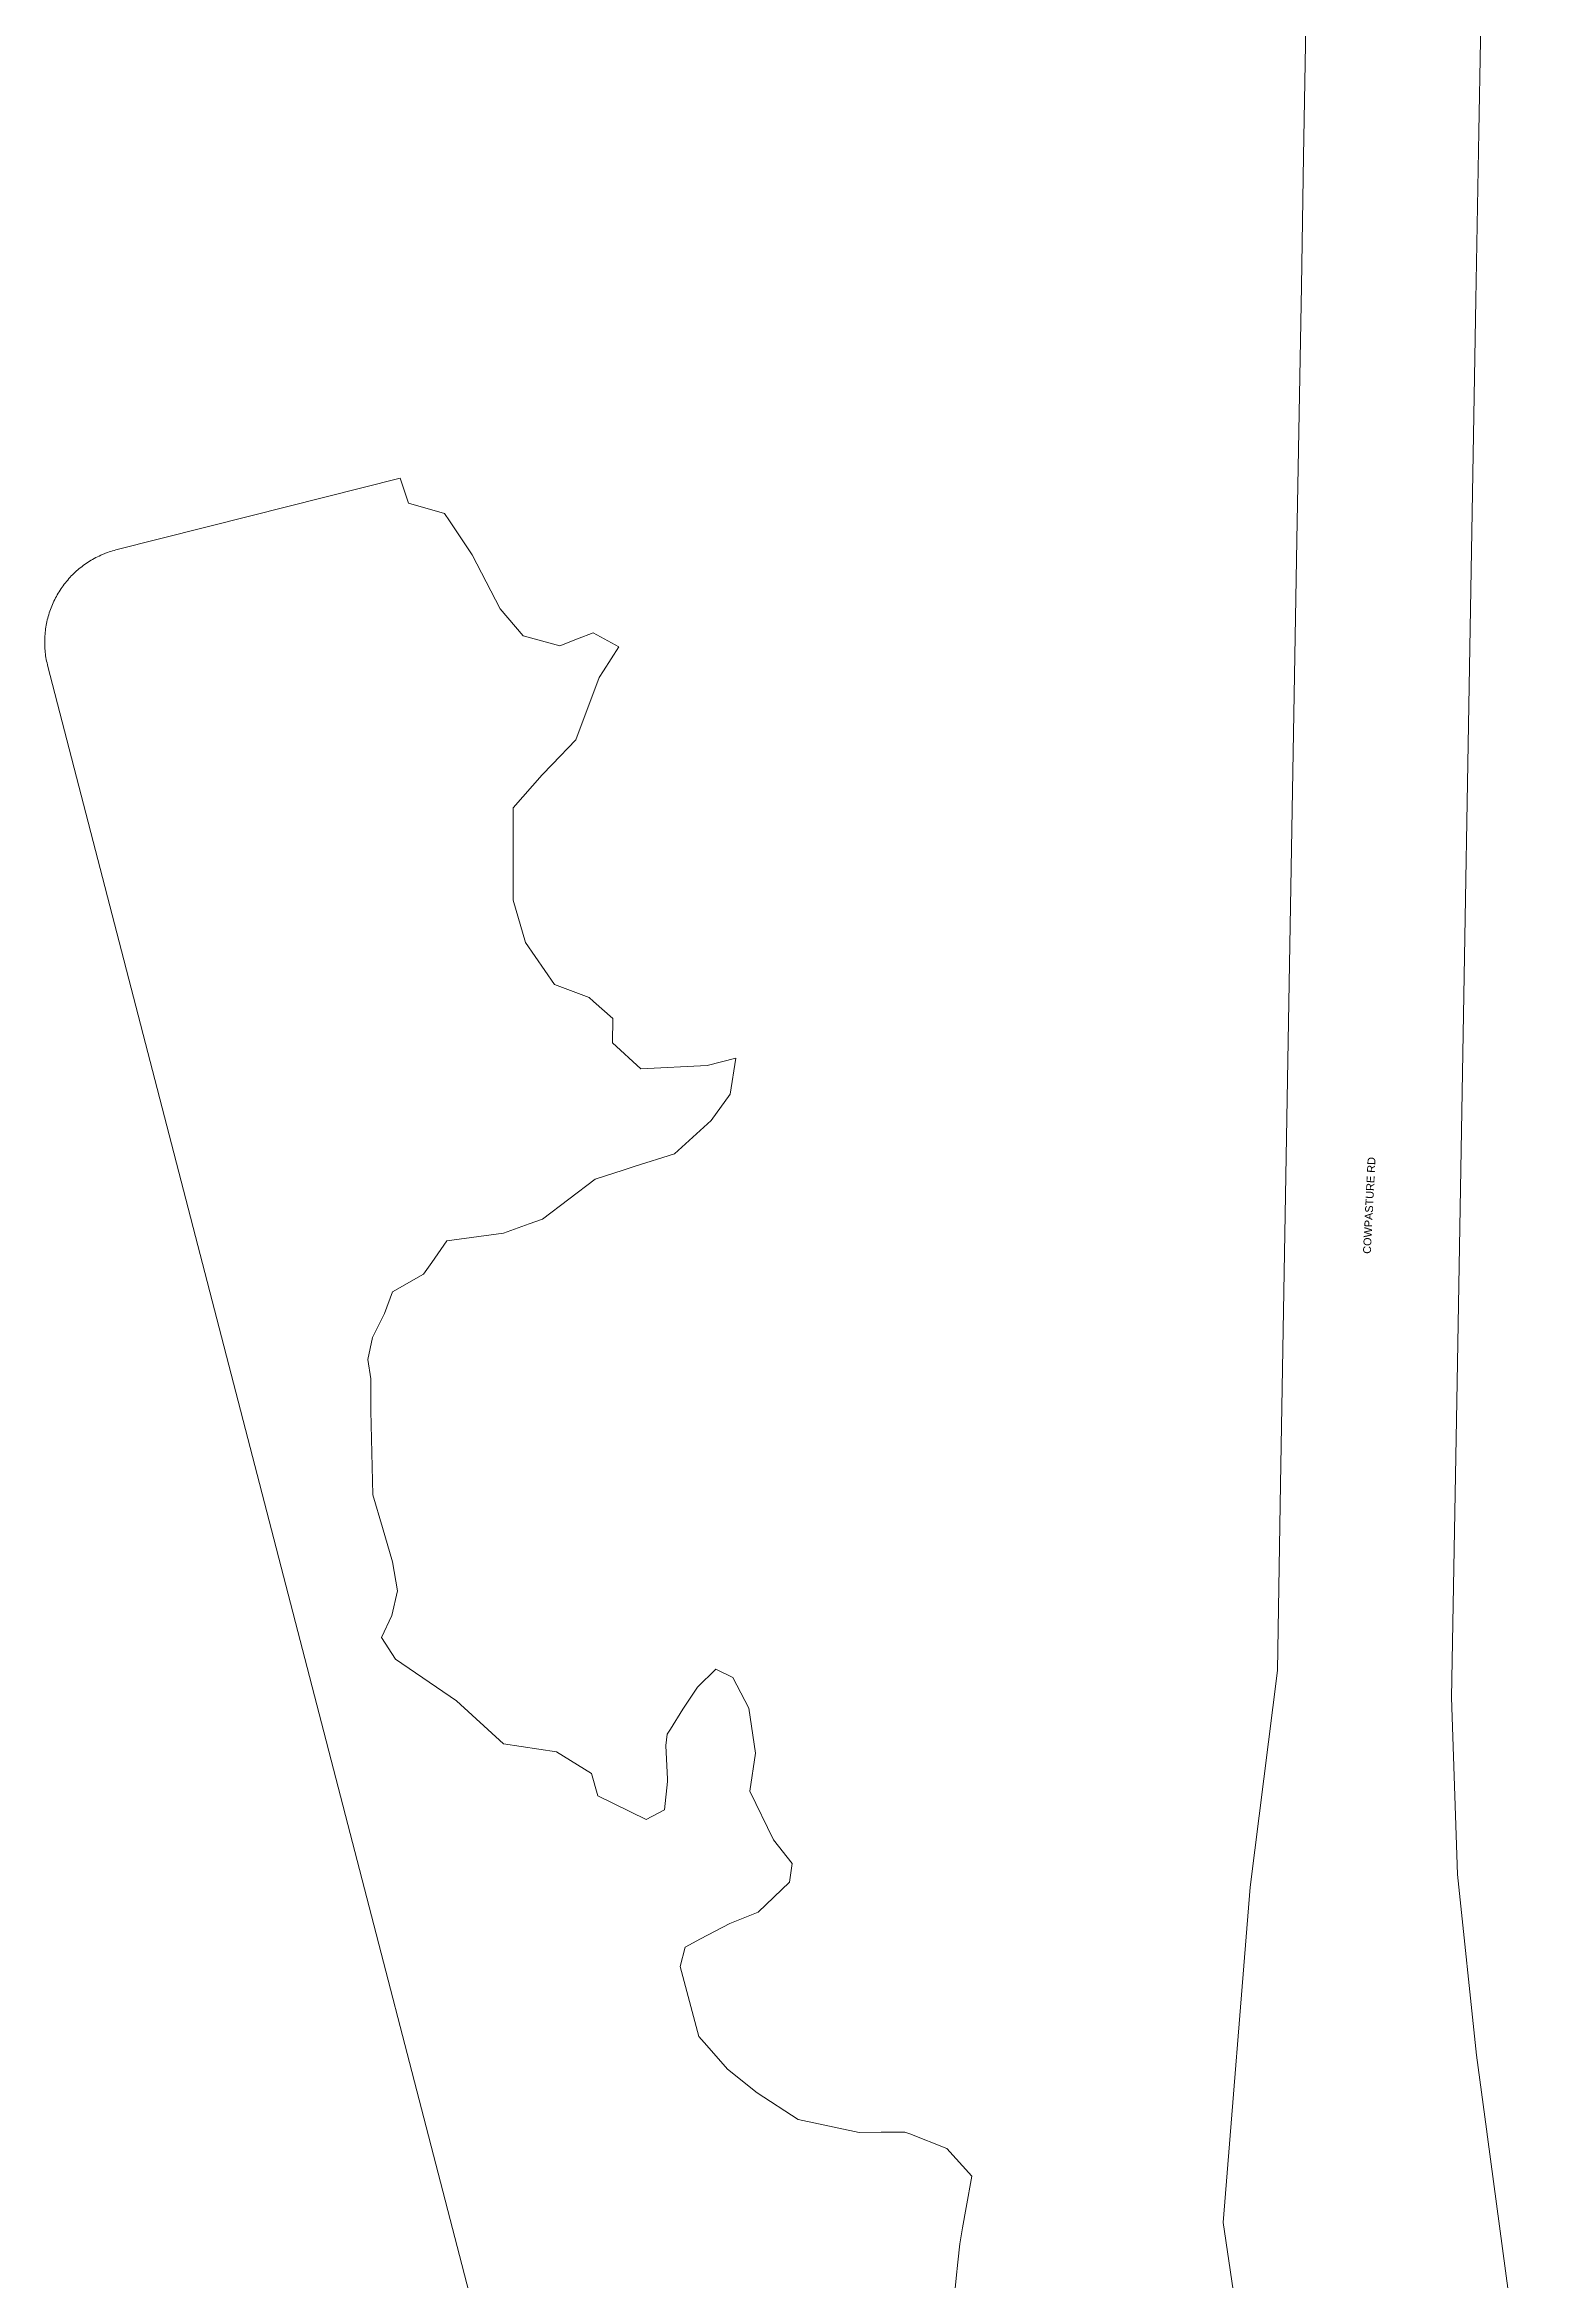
# Model space of a CAD drawing. Header units: metres. Extents: x 300929 to 302396, y 6244220 to 6246836.
# Drawn here: x 301374 to 301717, y 6245805 to 6246320 of the extents above; entities that cross this region are included whole.
import ezdxf

# ---------------------------------------------------------------- set-up
doc = ezdxf.new("R2010")
doc.units = ezdxf.units.M
doc.layers.add('Cadastre Land Parcels_SP_EXT', color=7, linetype='Continuous', lineweight=5)
doc.layers.add('Cadastre Roads_SP_EXT', color=7, linetype='Continuous', lineweight=5)
doc.styles.get("Standard").update_dxf_attribs({"font": 'arial.ttf'})

msp = doc.modelspace()

# ---------------------------------------------------------------- linework, layer by layer
at = {"layer": 'Cadastre Land Parcels_SP_EXT', "linetype": 'Continuous'}
msp.add_lwpolyline([(301583.84, 6245798.64), (301584.49, 6245805.04), (301584.89, 6245808.72), (301585.35, 6245812.91), (301585.97, 6245816.61), (301586.75, 6245821.34), (301588.09, 6245828.57), (301582.32, 6245834.93), (301573.77, 6245838.3), (301572.65, 6245838.74), (301567.2, 6245838.7), (301562.1, 6245838.65), (301548.02, 6245841.62), (301538.51, 6245847.77), (301531.66, 6245853.21), (301526.9, 6245858.68), (301525.04, 6245860.82), (301520.79, 6245876.92), (301521.89, 6245881.39), (301525.47, 6245883.29), (301532.24, 6245886.86), (301538.78, 6245889.46), (301546.01, 6245896.43), (301546.62, 6245900.68), (301542.29, 6245906.15), (301536.84, 6245917.4), (301538.13, 6245926.18), (301536.58, 6245936.6), (301532.95, 6245943.63), (301529.01, 6245945.53), (301524.8, 6245941.4), (301522.12, 6245937.46), (301521.36, 6245936.34), (301518.5, 6245931.74), (301517.74, 6245930.53), (301517.48, 6245927.91), (301517.84, 6245920.2), (301517.86, 6245919.61), (301517.17, 6245913.13), (301512.92, 6245910.84), (301501.74, 6245916.31), (301500.31, 6245921.46), (301492.25, 6245926.45), (301479.99, 6245928.31), (301469.13, 6245938.24), (301455.03, 6245947.9), (301451.79, 6245952.87), (301454.19, 6245957.92), (301455.52, 6245963.68), (301454.34, 6245970.34), (301452.07, 6245978.26), (301449.83, 6245985.79), (301449.34, 6246005.21), (301449.38, 6246012.57), (301448.67, 6246017.04), (301449.77, 6246022.13), (301452.06, 6246026.74), (301452.52, 6246027.66), (301454.4, 6246032.65), (301461.51, 6246036.74), (301463.43, 6246039.44), (301466.93, 6246044.39), (301479.98, 6246046.19), (301485.89, 6246048.32), (301489.01, 6246049.44), (301501.16, 6246058.64), (301507.58, 6246060.73), (301510.18, 6246061.56), (301519.46, 6246064.54), (301527.93, 6246072.19), (301532.33, 6246078.24), (301533.6, 6246086.6), (301526.98, 6246084.89), (301511.71, 6246084.13), (301505.11, 6246090.11), (301505.26, 6246095.74), (301500.74, 6246099.7), (301499.74, 6246100.58), (301491.76, 6246103.62), (301485.08, 6246113.26), (301482.21, 6246123.04), (301482.23, 6246144.34), (301488.94, 6246151.97), (301491.23, 6246154.35), (301496.72, 6246160.05), (301502.1, 6246174.42), (301503.1, 6246175.98), (301506.62, 6246181.5), (301500.68, 6246184.74), (301497.09, 6246183.35), (301492.96, 6246181.75), (301484.55, 6246184.04), (301484.55, 6246184.04), (301479.2, 6246190.29), (301472.78, 6246202.77), (301467.54, 6246210.58), (301466.39, 6246212.31), (301458.08, 6246214.71), (301456.14, 6246220.41), (301421.34, 6246211.65), (301390.53, 6246203.89), (301390.13, 6246203.78), (301389.73, 6246203.67), (301389.33, 6246203.54), (301388.94, 6246203.41), (301388.54, 6246203.28), (301388.15, 6246203.13), (301387.77, 6246202.98), (301387.38, 6246202.82), (301387, 6246202.65), (301386.62, 6246202.47), (301386.25, 6246202.29), (301385.88, 6246202.1), (301385.51, 6246201.91), (301385.14, 6246201.7), (301384.78, 6246201.49), (301384.43, 6246201.28), (301384.08, 6246201.05), (301383.73, 6246200.82), (301383.39, 6246200.58), (301383.05, 6246200.34), (301382.71, 6246200.09), (301382.38, 6246199.83), (301382.06, 6246199.57), (301381.74, 6246199.3), (301381.43, 6246199.03), (301381.12, 6246198.75), (301380.81, 6246198.46), (301380.52, 6246198.17), (301380.22, 6246197.87), (301379.94, 6246197.57), (301379.66, 6246197.26), (301379.38, 6246196.94), (301379.11, 6246196.62), (301378.85, 6246196.3), (301378.59, 6246195.97), (301378.34, 6246195.63), (301378.1, 6246195.29), (301377.86, 6246194.95), (301377.63, 6246194.6), (301377.4, 6246194.25), (301377.19, 6246193.89), (301376.98, 6246193.53), (301376.77, 6246193.17), (301376.58, 6246192.8), (301376.39, 6246192.43), (301376.2, 6246192.05), (301376.03, 6246191.67), (301375.86, 6246191.29), (301375.7, 6246190.9), (301375.54, 6246190.52), (301375.4, 6246190.12), (301375.26, 6246189.73), (301375.13, 6246189.33), (301375, 6246188.94), (301374.89, 6246188.53), (301374.78, 6246188.13), (301374.68, 6246187.72), (301374.58, 6246187.32), (301374.5, 6246186.91), (301374.42, 6246186.5), (301374.35, 6246186.09), (301374.29, 6246185.67), (301374.23, 6246185.26), (301374.19, 6246184.84), (301374.15, 6246184.43), (301374.12, 6246184.01), (301374.1, 6246183.6), (301374.08, 6246183.18), (301374.07, 6246182.76), (301374.07, 6246182.34), (301374.08, 6246181.93), (301374.1, 6246181.51), (301374.13, 6246181.09), (301374.16, 6246180.68), (301374.2, 6246180.26), (301374.25, 6246179.85), (301374.3, 6246179.43), (301374.37, 6246179.02), (301374.44, 6246178.61), (301374.52, 6246178.2), (301374.61, 6246177.8), (301374.71, 6246177.39), (301374.81, 6246176.98), (301597.85, 6245316.14)], dxfattribs=at)
at = {"layer": 'Cadastre Roads_SP_EXT', "linetype": 'Continuous'}
for points in [[(301717.01, 6245764.29), (301707.14, 6245837.62), (301706.9, 6245839.43), (301704.58, 6245856.5), (301700.24, 6245898.17), (301698.84, 6245939.02), (301700.04, 6246007.41), (301704.45, 6246261.59), (301705.12, 6246300.35), (301705.92, 6246342.59)], [(301665.21, 6246324.8), (301664.77, 6246298.97), (301664.69, 6246294.79), (301664.17, 6246264.79), (301663.15, 6246206.15), (301663.15, 6246206.09), (301659.37, 6245988.26), (301658.64, 6245945.28), (301652.35, 6245895.29), (301646.09, 6245817.84), (301653.74, 6245766.31)]]:
    msp.add_lwpolyline(points, dxfattribs=at)

# ---------------------------------------------------------------- texts
at = {"layer": 'Cadastre Roads_SP_EXT'}
msp.add_text('COWPASTURE RD', height=1.8, rotation=87.1633, dxfattribs=at).set_placement((301680.18, 6246041.39))

doc.saveas('drawing.dxf')
